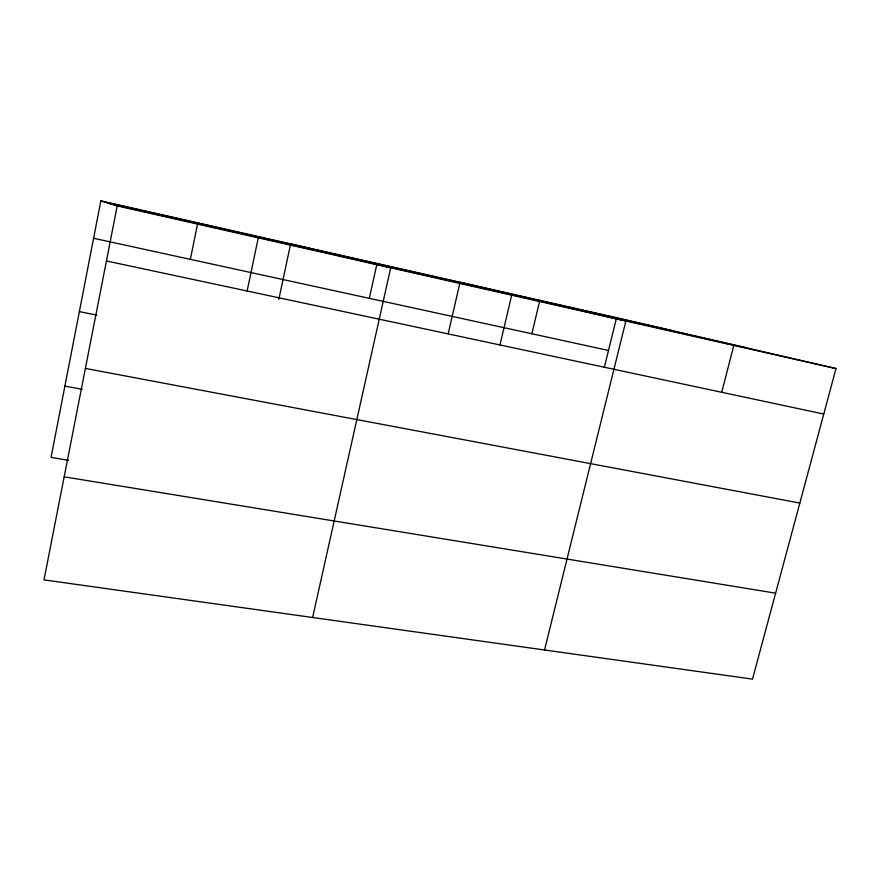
<?xml version="1.0" encoding="UTF-8"?>
<svg xmlns="http://www.w3.org/2000/svg" width="880" height="880" viewBox="0 0 880 880"><rect width="100%" height="100%" fill="white"/><g stroke="black" fill="none" stroke-linecap="round" stroke-linejoin="round"><path stroke-width="1.32" d="M100.848 200.882L117.205 205.92L44 579.876L752.51 679.118L836 368.566L616.572 317.735L100.848 200.882L51.062 457.402L68.574 460.328M190.355 259.358L197.527 224.158M247.126 290.994L258.28 237.842M278.817 299.354L290.631 243.892L390.709 267.806L312.62 617.496M369.314 298.342L376.75 264.803M448.25 333.476L460.053 282.271L625.867 321.024L544.544 649.979M499.961 344.96L511.687 295.185M531.861 333.762L539.825 300.344M604.307 367.51L616.572 317.735M721.71 392.282L733.81 345.444M64.174 476.828L775.621 593.175M64.9 386.111L82.236 389.301M85.393 368.423L799.843 503.074M79.354 311.619L96.767 315.117M106.425 260.975L823.768 414.062M93.588 238.271L608.509 350.46M104.94 202.147L673.706 330.968M110.319 203.797L746.482 347.831M117.205 205.92L836 368.566"/></g></svg>
